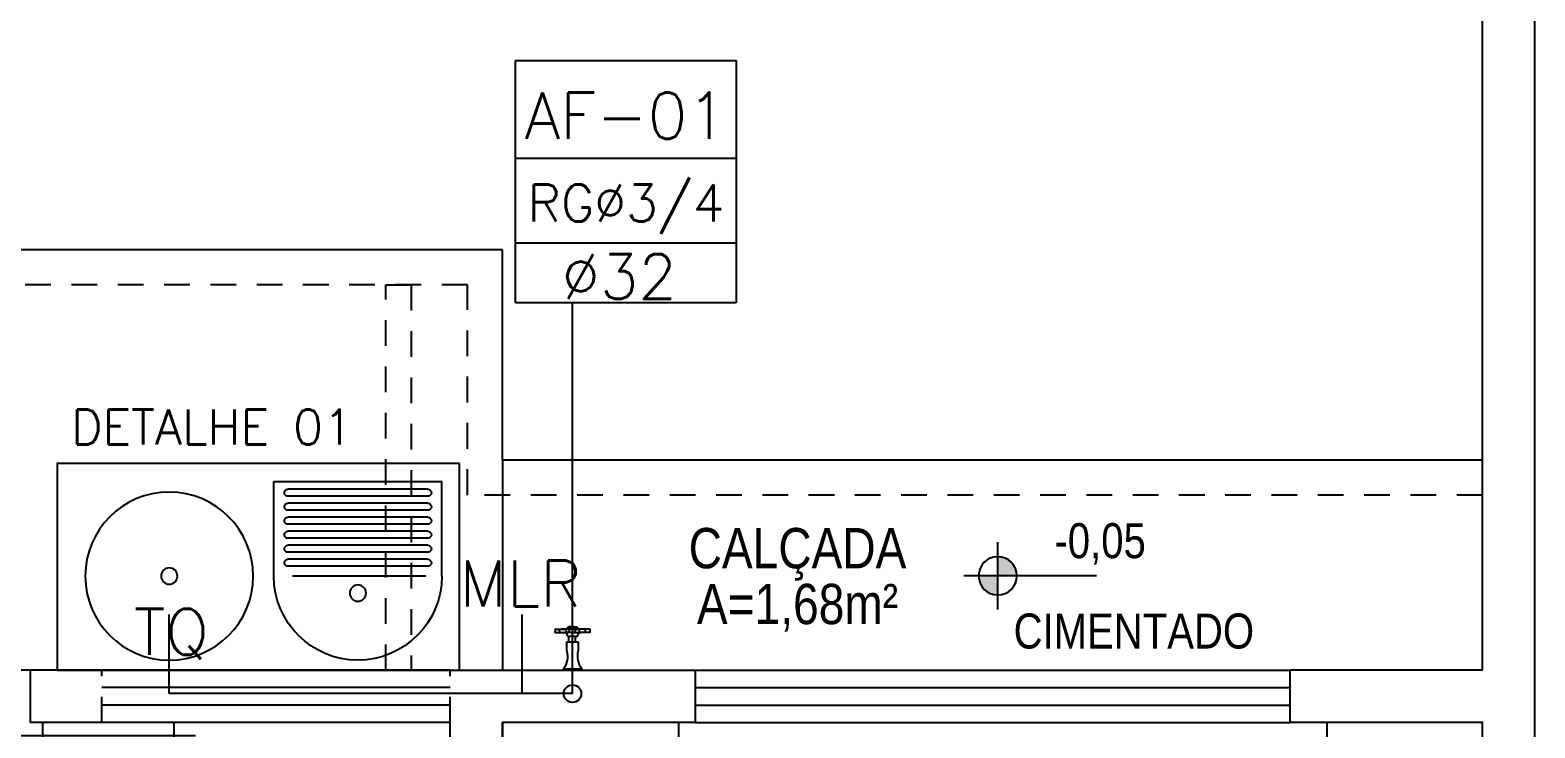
# Model space of a CAD drawing. Header units: millimetres. Extents: x 3923 to 4007, y 744 to 863.
# Drawn here: x 3955.5 to 3962.82, y 853.43 to 856.82 of the extents above; entities that cross this region are included whole.
import ezdxf
from ezdxf.enums import TextEntityAlignment as Align

# ---------------------------------------------------------------- set-up
doc = ezdxf.new("R2010")
doc.units = ezdxf.units.MM
doc.linetypes.add('HIDDEN2', pattern=[0.1875, 0.125, -0.0625])
for name, color, linetype in [('-HIDRO', 8, 'Continuous'), ('A-LAY-9', 9, 'Continuous'), ('A-PEN-B', 5, 'Continuous'), ('Diametro', 2, 'Continuous'), ('DIVERSOS', 1, 'Continuous'), ('E-txt-g', 3, 'Continuous'), ('HID-TUBPRIMARIO', 5, 'Continuous'), ('HIDRO 01', 4, 'Continuous'), ('Prumadas_L', 1, 'Continuous'), ('Prumadas_Q', 3, 'Continuous'), ('Prumadas_T', 2, 'Continuous')]:
    doc.layers.add(name, color=color, linetype=linetype)
doc.layers.add('E-Txt-W', color=7, linetype='Continuous', lineweight=20)
doc.styles.add('F2', font='ARIALN.TTF')
doc.styles.add('REG60', font='romans.shx', dxfattribs={"width": 0.8, "height": 0.15})
doc.styles.add('REG80', font='romans.shx', dxfattribs={"width": 0.8, "height": 0.2})
doc.styles.add('ROMANS', font='romans__.ttf', dxfattribs={"height": 0.1})

# ---------------------------------------------------------------- blocks, each defined once
blk = doc.blocks.new('LAVAND')
at = {"layer": 'A-LAY-9', "color": 8}
for p, q in [((0.2685, 1.0695), (0.5385, 1.0695)), ((0.5385, 0.5895), (0.5385, 1.0695)), ((0.2685, 1.0233), (0.2685, 0.6429)), ((0.2964, 1.0295), (0.2964, 0.6295)), ((0.3164, 1.0295), (0.3164, 0.6295)), ((0.3364, 1.0295), (0.3364, 0.6295)), ((0.3564, 1.0295), (0.3564, 0.6295)), ((0.3764, 1.0295), (0.3764, 0.6295)), ((0.3964, 1.0295), (0.3964, 0.6295)), ((0.4164, 1.0295), (0.4164, 0.6295)), ((0.4364, 1.0295), (0.4364, 0.6295)), ((0.4564, 1.0295), (0.4564, 0.6295)), ((0.4764, 1.0295), (0.4764, 0.6295)), ((0.4964, 1.0295), (0.4964, 0.6295)), ((0.5164, 1.0295), (0.5164, 0.6295)), ((0.2685, 0.5895), (0.5385, 0.5895)), ((0, 0.35), (0, -0.03))]:
    blk.add_line(p, q, dxfattribs=at)
blk.add_lwpolyline([(0.59, 1.12), (0.59, -0.03), (0, -0.03), (0, 1.12)], close=True, dxfattribs=at)
for centre, radius in [((0.2199, 0.8295), 0.0233), ((0.2685, 0.2905), 0.24), ((0.2685, 0.2905), 0.0233)]:
    blk.add_circle(centre, radius, dxfattribs=at)
for centre, radius, start, end in [((0.2685, 0.8295), 0.24, 90, 270), ((0.3064, 1.0295), 0.01, 0, 180), ((0.3464, 1.0295), 0.01, 0, 180), ((0.3864, 1.0295), 0.01, 0, 180), ((0.4264, 1.0295), 0.01, 0, 180), ((0.4664, 1.0295), 0.01, 0, 180), ((0.5064, 1.0295), 0.01, 0, 180), ((0.3064, 0.6295), 0.01, 180, 0), ((0.3464, 0.6295), 0.01, 180, 0), ((0.3864, 0.6295), 0.01, 180, 0), ((0.4264, 0.6295), 0.01, 180, 0), ((0.4664, 0.6295), 0.01, 180, 0), ((0.5064, 0.6295), 0.01, 180, 0)]:
    blk.add_arc(centre, radius, start, end, dxfattribs=at)
blk = doc.blocks.new('TXT-AMB75')
at = {"layer": 'E-txt-g', "style": 'REG80', "width": 0.8, "flags": 8}
blk.add_attdef('TXT', text='', height=0.2, dxfattribs=at).set_placement((0.0055, 0.2964), align=Align.CENTER)
at = {"layer": 'E-Txt-W', "style": 'REG60', "width": 0.8, "flags": 8}
blk.add_attdef('TXT', text='', height=0.15, dxfattribs=at).set_placement((0.0055, 0.0271), align=Align.CENTER)
blk = doc.blocks.new('NIVEL')
at = {"layer": 'DIVERSOS'}
h = blk.add_hatch(color=7, dxfattribs=at)
h.paths.add_polyline_path([(0, 0.137, 0.414214), (-0.137, 0), (0, 0)])
h.paths.add_polyline_path([(0, 0), (0, -0.137, 0.414214), (0.137, 0)])
at = {"layer": 'DIVERSOS', "color": 7}
for p, q in [((0, 0.242), (0, -0.242)), ((0.709, 0), (-0.242, 0))]:
    blk.add_line(p, q, dxfattribs=at)
blk.add_circle((0, 0), 0.137, dxfattribs=at)

msp = doc.modelspace()

# ---------------------------------------------------------------- hatches: boundary and pattern name
at = {"layer": '-HIDRO'}
h = msp.add_hatch(dxfattribs=at)
h.set_pattern_fill('ANSI37,_O', color=256, scale=5.103, angle=45)
h.set_pattern_definition([(90, (4625.9708, -407.04896), (-0.637875, 9e-17), []), (180, (4625.9708, -407.04896), (-9e-17, -0.637875), [])])
h.paths.add_polyline_path([(3954.1418, 853.7103), (3954.1418, 853.4552), (3953.9717, 853.4552), (3953.9717, 846.396), (3955.7578, 846.396), (3955.7578, 847.0764), (3957.5438, 847.0764), (3957.5438, 847.3691), (3956.3296, 847.3691), (3956.3296, 848.6703), (3956.6933, 848.7615), (3956.6933, 852.1855), (3956.3064, 852.1855), (3956.3064, 853.4552), (3955.5026, 853.4552), (3955.5026, 853.7103)])
edge = h.paths.add_edge_path(flags=16)
edge.add_arc((3955.0752, 853.3483), 0.1007, 278.33262, 351.66738, ccw=False)
edge.add_line((3955.0898, 853.2486), (3954.579, 853.2491))
edge.add_arc((3954.593, 853.3483), 0.1001, 188.39907, 261.9681, ccw=False)
edge.add_line((3954.4939, 853.3337), (3954.4939, 853.4947))
edge.add_arc((3954.5941, 853.4802), 0.1013, 98.6118, 171.74152, ccw=False)
edge.add_line((3954.579, 853.5803), (3955.0898, 853.5798))
edge.add_arc((3955.0752, 853.4801), 0.1007, 8.33262, 81.66738, ccw=False)
edge.add_line((3955.1748, 853.4947), (3955.1748, 853.3337))
edge = h.paths.add_edge_path(flags=16)
edge.add_arc((3956.1657, 853.0478), 0.1007, 278.33262, 351.66738, ccw=False)
edge.add_line((3956.1803, 852.9481), (3955.6695, 852.9486))
edge.add_arc((3955.6835, 853.0478), 0.1001, 188.39907, 261.9681, ccw=False)
edge.add_line((3955.5844, 853.0332), (3955.5844, 853.1942))
edge.add_arc((3955.6846, 853.1797), 0.1013, 98.6118, 171.74152, ccw=False)
edge.add_line((3955.6695, 853.2798), (3956.1803, 853.2793))
edge.add_arc((3956.1657, 853.1796), 0.1007, 8.33262, 81.66738, ccw=False)
edge.add_line((3956.2653, 853.1942), (3956.2653, 853.0332))
h.paths.add_polyline_path([(3954.1418, 853.4552), (3954.1418, 852.0955), (3954.1928, 852.0955), (3954.1928, 853.4552)], flags=16)
edge = h.paths.add_edge_path(flags=16)
edge.add_line((3955.8506, 849.4262), (3954.9634, 849.4262))
edge = h.paths.add_edge_path(flags=16)
edge.add_arc((3955.1274, 849.4262), 0.0932, 0, 360)
edge = h.paths.add_edge_path(flags=16)
edge.add_line((3955.1274, 849.2623), (3955.1274, 849.5901))
h.paths.add_polyline_path([(3954.9663, 850.0188), (3955.9868, 850.0188), (3955.9868, 850.3263), (3954.9663, 850.3263)], flags=24)
h.paths.add_polyline_path([(3954.8714, 849.7074), (3956.0817, 849.7074), (3956.0817, 850.059), (3954.8714, 850.059)], flags=24)
h.paths.add_polyline_path([(3955.3479, 849.4284), (3955.8442, 849.4284), (3955.8442, 849.7338), (3955.3479, 849.7338)], flags=24)
h.paths.add_polyline_path([(3955.4817, 847.5868), (3956.0333, 847.5868), (3956.0333, 847.9964), (3955.4817, 847.9964)], flags=24)

# ---------------------------------------------------------------- linework, layer by layer
for p, q in [((3962.8169, 817.9893), (3962.8169, 860.5143)), ((3962.5618, 853.7103), (3962.5618, 860.2592)), ((3957.799, 855.7515), (3952.696, 855.7515)), ((3957.799, 854.7309), (3957.799, 855.7515)), ((3962.5618, 854.7309), (3957.799, 854.7309)), ((3955.5026, 853.7103), (3954.1418, 853.7103)), ((3955.8513, 853.7103), (3955.5026, 853.7103)), ((3955.5026, 853.7103), (3955.5026, 853.4552)), ((3957.5438, 853.7103), (3955.8513, 853.7103)), ((3957.5438, 853.7103), (3958.7345, 853.7103)), ((3958.7345, 853.7103), (3958.7345, 853.4552)), ((3958.7345, 853.7103), (3961.6262, 853.7103)), ((3962.5618, 853.7103), (3961.6262, 853.7103)), ((3961.6262, 853.7103), (3961.6262, 853.4552)), ((3957.5438, 853.6253), (3955.8513, 853.6253)), ((3958.7345, 853.6253), (3961.6262, 853.6253)), ((3957.5438, 853.5402), (3955.8513, 853.5402)), ((3958.7345, 853.5402), (3961.6262, 853.5402)), ((3955.8513, 853.4552), (3955.5026, 853.4552)), ((3957.5438, 853.4552), (3955.8513, 853.4552)), ((3957.5438, 853.4552), (3957.5438, 853.4552)), ((3957.5438, 846.396), (3957.5438, 853.4552)), ((3958.7345, 853.4552), (3957.799, 853.4552)), ((3957.799, 846.6512), (3957.799, 853.4552)), ((3958.7345, 853.4552), (3961.6262, 853.4552)), ((3962.5618, 853.4552), (3961.6262, 853.4552)), ((3962.5618, 846.6512), (3962.5618, 853.4552))]:
    msp.add_line(p, q, dxfattribs=at)
at = {"layer": '-HIDRO', "linetype": 'HIDDEN2'}
for p, q in [((3957.6289, 855.5814), (3952.8661, 855.5814)), ((3957.6289, 854.5608), (3957.6289, 855.5814)), ((3962.5618, 854.5608), (3957.6289, 854.5608)), ((3955.8513, 853.4552), (3955.8513, 853.7103)), ((3957.5438, 853.4552), (3957.5438, 853.7103))]:
    msp.add_line(p, q, dxfattribs=at)
at = {"layer": '-HIDRO', "linetype": 'Continuous'}
msp.add_line((3957.799, 854.7309), (3957.799, 853.7103), dxfattribs=at)
at = {"layer": '-HIDRO', "linetype": 'HIDDEN2'}
msp.add_lwpolyline([(3957.2321, 853.7103), (3957.2321, 855.5814), (3957.3544, 855.5814), (3957.3544, 853.7103)], close=True, dxfattribs=at)
at = {"layer": '-HIDRO'}
for points in [[(3958.6562, 850.3079), (3958.6562, 853.4552), (3957.799, 853.4552), (3957.799, 850.3079)], [(3961.8052, 851.1351), (3962.5618, 851.1351), (3962.5618, 853.4552), (3961.8052, 853.4552)]]:
    msp.add_lwpolyline(points, close=True, dxfattribs=at)
at = {"layer": 'A-PEN-B'}
msp.add_line((3958.1392, 853.596), (3958.1392, 853.7178), dxfattribs=at)
msp.add_circle((3958.1392, 853.596), 0.0425, dxfattribs=at)
at = {"layer": 'HID-TUBPRIMARIO'}
for p, q in [((3956.1789, 853.596), (3956.1789, 853.9798)), ((3957.8945, 853.596), (3957.8945, 853.9798)), ((3958.1392, 853.596), (3956.1789, 853.596))]:
    msp.add_line(p, q, dxfattribs=at)
at = {"layer": 'HIDRO 01', "color": 4}
for p, q in [((3958.0544, 853.9075), (3958.0544, 853.9011)), ((3958.0544, 853.8948), (3958.0544, 853.9011)), ((3958.0565, 853.9096), (3958.1051, 853.9096)), ((3958.0565, 853.8927), (3958.1025, 853.8927)), ((3958.0922, 853.9098), (3958.0838, 853.9098)), ((3958.0838, 853.8929), (3958.0922, 853.8929)), ((3958.1006, 853.9098), (3958.0922, 853.9098)), ((3958.0922, 853.8929), (3958.1006, 853.8929)), ((3958.1311, 853.8927), (3958.1025, 853.8927)), ((3958.1311, 853.9096), (3958.1041, 853.9096)), ((3958.1139, 853.9148), (3958.1138, 853.9148)), ((3958.1139, 853.9148), (3958.1214, 853.9148)), ((3958.1148, 853.8748), (3958.1221, 853.8748)), ((3958.1214, 853.9148), (3958.1396, 853.9148)), ((3958.1217, 853.8472), (3958.1217, 853.8748)), ((3958.1221, 853.8748), (3958.1396, 853.8748)), ((3958.1396, 853.9096), (3958.1311, 853.9096)), ((3958.1311, 853.8927), (3958.1396, 853.8927)), ((3958.1396, 853.9148), (3958.1577, 853.9148)), ((3958.148, 853.9096), (3958.1396, 853.9096)), ((3958.1396, 853.8927), (3958.148, 853.8927)), ((3958.1396, 853.8748), (3958.1571, 853.8748)), ((3958.148, 853.9096), (3958.1748, 853.9096)), ((3958.148, 853.8927), (3958.1775, 853.8927)), ((3958.1532, 853.8472), (3958.1532, 853.8748)), ((3958.1571, 853.8748), (3958.1643, 853.8748)), ((3958.1577, 853.9148), (3958.1653, 853.9148)), ((3958.2226, 853.9096), (3958.1741, 853.9096)), ((3958.2226, 853.8927), (3958.1766, 853.8927)), ((3958.2247, 853.9011), (3958.2247, 853.9075)), ((3958.2247, 853.8948), (3958.2247, 853.9011)), ((3958.1122, 853.8472), (3958.1396, 853.8472)), ((3958.1122, 853.8025), (3958.1122, 853.8472)), ((3958.1396, 853.8472), (3958.1669, 853.8472)), ((3958.1669, 853.8472), (3958.1669, 853.8025)), ((3958.0954, 853.7103), (3958.0954, 853.7166)), ((3958.0954, 853.7166), (3958.1396, 853.7166)), ((3958.0954, 853.7103), (3958.1396, 853.7103)), ((3958.1396, 853.7166), (3958.1838, 853.7166)), ((3958.1396, 853.7103), (3958.1838, 853.7103)), ((3958.1838, 853.7166), (3958.1838, 853.7103))]:
    msp.add_line(p, q, dxfattribs=at)
for points in [[(3958.1148, 853.8748), (3958.1143, 853.8773), (3958.1137, 853.88), (3958.1129, 853.8836)], [(3958.1643, 853.8748), (3958.1648, 853.8773), (3958.1654, 853.88), (3958.1662, 853.8836)]]:
    msp.add_lwpolyline(points, dxfattribs=at)
for centre, radius, start, end in [((3958.0565, 853.9075), 0.0021, 89.99835, 180), ((3958.1139, 853.9146), 0.000211, 116.71741, 146.35591), ((3958.117, 853.9165), 0.00168, 110.12706, 190.0763), ((3958.117, 853.9165), 0.00168, 190.07207, 270.00336), ((3958.1396, 853.8551), 0.0671, 89.994, 110.13886), ((3958.1653, 853.9146), 0.000213, 33.88448, 89.91511), ((3958.2226, 853.8948), 0.0021, 269.99895, 0)]:
    msp.add_arc(centre, radius, start, end, dxfattribs=at)
at = {"layer": 'HIDRO 01', "color": 4, "extrusion": (0, 0, -1)}
for centre, radius, start, end in [((-3958.0565, 853.8948), 0.0021, 270, 0), ((-3958.0838, 853.9013), 0.00842, 0.01829, 89.98187), ((-3958.0838, 853.9014), 0.00842, 270.01828, 359.98187), ((-3958.1006, 853.9013), 0.00842, 90.02602, 179.97401), ((-3958.1006, 853.9014), 0.00842, 180.01816, 269.98176), ((-3958.1016, 853.8811), 0.0116, 89.9998, 167.64333), ((-3958.1041, 853.9211), 0.0116, 213.6059, 270.00001), ((-3958.1311, 853.9011), 0.00842, 0.01829, 89.98187), ((-3958.1311, 853.9011), 0.00842, 270.01828, 359.98187), ((-3958.1396, 853.8551), 0.0671, 89.99565, 110.13631), ((-3958.1438, 853.9011), 0.00842, 90.02602, 179.97401), ((-3958.1438, 853.9011), 0.00842, 180.01816, 269.98176), ((-3958.1579, 853.9165), 0.00168, 190.09482, 269.99997), ((-3958.1579, 853.9165), 0.00168, 110.12195, 190.11243), ((-3958.1751, 853.9211), 0.0116, 271.23675, 326.37895), ((-3958.1775, 853.8811), 0.0116, 12.35991, 89.99998), ((-3958.18, 853.9013), 0.00842, 0.01829, 89.98187), ((-3958.18, 853.9014), 0.00842, 270.01828, 359.98187), ((-3958.1926, 853.9013), 0.00842, 90.02602, 179.97401), ((-3958.1926, 853.9014), 0.00842, 180.01816, 269.98176), ((-3958.2226, 853.9075), 0.0021, 90.00003, 180), ((-3958.0004, 853.7799), 0.1141, 168.54956, 213.64201), ((-3958.2788, 853.7799), 0.1141, 326.35821, 11.45069)]:
    msp.add_arc(centre, radius, start, end, dxfattribs=at)
at = {"layer": 'Prumadas_L'}
for p, q in [((3957.8612, 856.1972), (3958.9344, 856.1972)), ((3957.8612, 855.7856), (3958.9344, 855.7856)), ((3958.1392, 853.596), (3958.1392, 855.4943))]:
    msp.add_line(p, q, dxfattribs=at)
at = {"layer": 'Prumadas_Q'}
for p, q in [((3957.8612, 856.6721), (3958.9344, 856.6721)), ((3957.8612, 855.4943), (3957.8612, 856.6721)), ((3958.9344, 856.6721), (3958.9344, 855.4943)), ((3958.9344, 855.4943), (3957.8612, 855.4943))]:
    msp.add_line(p, q, dxfattribs=at)

# ---------------------------------------------------------------- block references
at = {"layer": '-HIDRO', "xscale": -1.701, "yscale": 1.701, "zscale": 1.701, "rotation": 270}
msp.add_blockref('LAVAND', (3955.6848, 853.7103), dxfattribs=at)
at = {"layer": '-HIDRO'}
ref = msp.add_blockref('TXT-AMB75', (3959.2259, 853.8374), dxfattribs=dict(at, xscale=1.240029, yscale=1.240029, zscale=1.240029))
ref.add_attrib('TXT', 'CALÇADA', dxfattribs={"layer": 'E-txt-g', "color": 2, "height": 0.19562, "style": 'F2'}).set_placement((3959.2327, 854.205), align=Align.CENTER)
ref.add_attrib('TXT', 'A=1,68m²', dxfattribs={"layer": 'E-Txt-W', "height": 0.19562, "style": 'F2'}).set_placement((3959.2327, 853.9337), align=Align.CENTER)
at = {"layer": '-HIDRO', "linetype": 'Continuous', "xscale": -0.6779959121431578, "yscale": 0.6779959121431578, "zscale": 0.6779959121431578, "rotation": 180}
msp.add_blockref('NIVEL', (3960.206, 854.1682), dxfattribs=at)

# ---------------------------------------------------------------- texts
at = {"layer": '-HIDRO', "linetype": 'Continuous', "style": 'F2'}
for s, p in [('-0,05', (3960.4817, 854.4241)), ('CIMENTADO', (3960.2832, 853.9852))]:
    msp.add_text(s, height=0.1701, dxfattribs=at).set_placement(p, align=Align.TOP_LEFT)
at = {"layer": 'Diametro', "style": 'ROMANS'}
msp.add_text('DETALHE 01', height=0.1701, rotation=360, dxfattribs=at).set_placement((3956.3869, 854.8061), align=Align.CENTER)
at = {"layer": 'Prumadas_T', "style": 'ROMANS'}
for s, height, p in [('AF-01', 0.22504, (3958.3983, 856.2913)), ('RG%%C3/4', 0.18003, (3958.3993, 855.8893)), ('%%C32', 0.21784, (3958.3659, 855.5134))]:
    msp.add_text(s, height=height, rotation=0, dxfattribs=at).set_placement(p, align=Align.CENTER)
for s, p in [('MLR', (3957.5906, 854.0194, 8.6201)), ('TQ', (3956.0071, 853.785, 8.6201))]:
    msp.add_text(s, height=0.2229, rotation=360, dxfattribs=at).set_placement(p)

doc.saveas('drawing.dxf')
